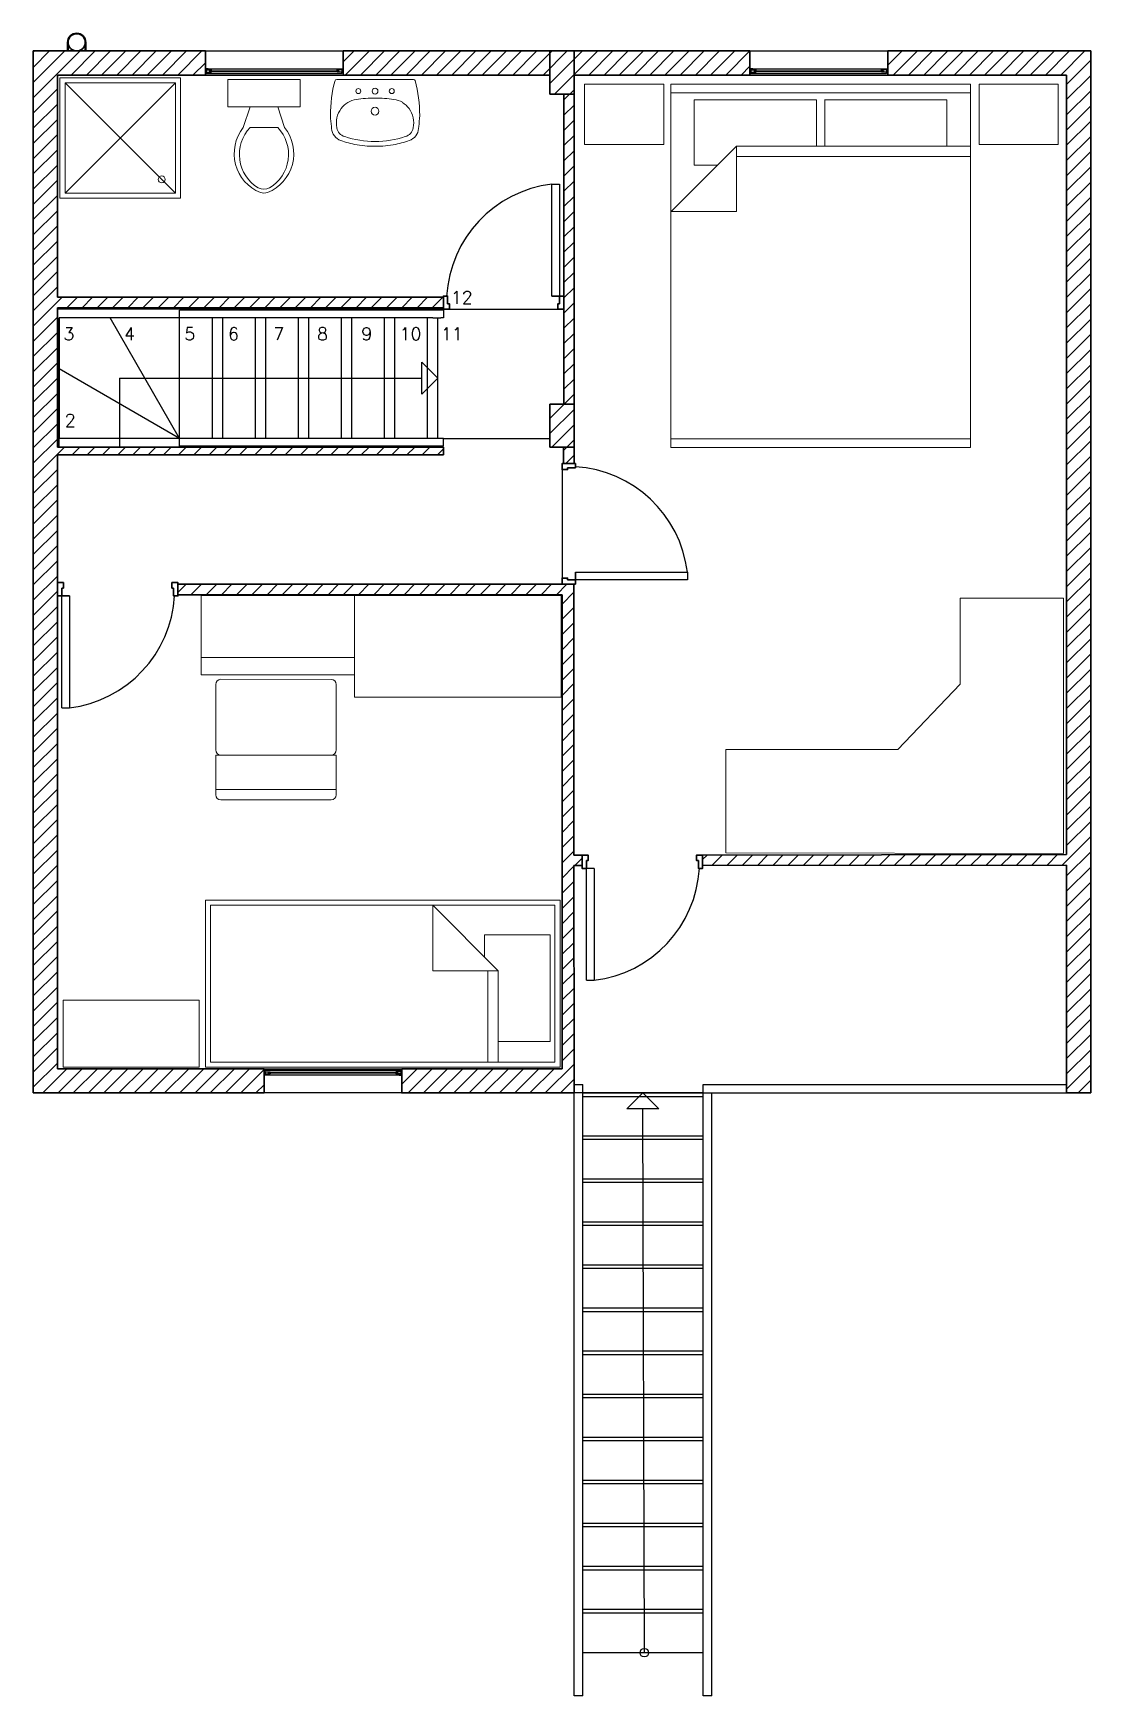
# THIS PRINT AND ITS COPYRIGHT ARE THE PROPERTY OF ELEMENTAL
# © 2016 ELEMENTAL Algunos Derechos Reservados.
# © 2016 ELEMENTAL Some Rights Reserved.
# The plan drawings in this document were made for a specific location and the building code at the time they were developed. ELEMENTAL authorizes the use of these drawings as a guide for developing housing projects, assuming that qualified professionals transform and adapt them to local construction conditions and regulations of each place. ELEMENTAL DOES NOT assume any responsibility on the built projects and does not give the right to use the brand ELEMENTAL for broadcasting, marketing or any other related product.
# Model space of a CAD drawing. Header units: metres. Extents: x -750 to 5274, y -2155 to 4360.
# Drawn here: x -750 to -136, y -2155 to -1190 of the extents above; entities that cross this region are included whole.
import ezdxf

# ---------------------------------------------------------------- set-up
doc = ezdxf.new("R2010")
doc.units = ezdxf.units.M
doc.header["$LTSCALE"] = 5
doc.header["$MEASUREMENT"] = 0
for name, color, linetype, lineweight in [('A-ANNO-SYMB', 3, 'Continuous', 18), ('A-ANNO-TEXT', 3, 'Continuous', 18), ('A-DOOR-FULL', 4, 'Continuous', 25), ('A-ELEV-MBE2', 4, 'Continuous', 25), ('A-FLOR-LEVL', 7, 'Continuous', 35), ('A-FLOR-PATT', 8, 'Continuous', 18), ('A-FURN', 8, 'Continuous', 18), ('A-GLAZ-FULL', 4, 'Continuous', 25), ('A-WALL-FULL', 7, 'Continuous', 35), ('Campitura', 116, 'Continuous', 25), ('Linee sottili', 5, 'Continuous', 25)]:
    doc.layers.add(name, color=color, linetype=linetype, lineweight=lineweight)
doc.styles.add('E-ROMANS', font='romans.shx', dxfattribs={"width": 0.8})

msp = doc.modelspace()

# ---------------------------------------------------------------- hatches: boundary and pattern name
at = {"layer": 'A-FLOR-PATT'}
for points in [[(-648.48, -1210.82), (-648.48, -1210.57), (-650.15, -1210.57), (-650.15, -1213.19), (-648.48, -1213.19), (-648.48, -1212.94), (-649.9, -1212.94), (-649.9, -1210.82)], [(-650.15, -1210.57), (-650.15, -1213.19), (-648.48, -1213.19), (-648.48, -1212.94), (-649.9, -1212.94), (-649.9, -1210.82), (-648.48, -1210.82), (-648.48, -1210.57)], [(-650.15, -1210.57), (-650.15, -1213.19), (-648.48, -1213.19), (-648.48, -1212.94), (-649.9, -1212.94), (-649.9, -1210.82), (-648.48, -1210.82), (-648.48, -1210.57)], [(-650.15, -1210.57), (-650.15, -1213.19), (-648.48, -1213.19), (-648.48, -1212.94), (-649.9, -1212.94), (-649.9, -1210.82), (-648.48, -1210.82), (-648.48, -1210.57)], [(-571.76, -1210.82), (-571.76, -1210.57), (-570.09, -1210.57), (-570.09, -1213.19), (-571.76, -1213.19), (-571.76, -1212.94), (-570.34, -1212.94), (-570.34, -1210.82)], [(-570.1, -1210.57), (-570.1, -1213.19), (-571.76, -1213.19), (-571.76, -1212.94), (-570.35, -1212.94), (-570.35, -1210.82), (-571.76, -1210.82), (-571.76, -1210.57)], [(-570.1, -1210.57), (-570.1, -1213.19), (-571.76, -1213.19), (-571.76, -1212.94), (-570.35, -1212.94), (-570.35, -1210.82), (-571.76, -1210.82), (-571.76, -1210.57)], [(-570.1, -1210.57), (-570.1, -1213.19), (-571.76, -1213.19), (-571.76, -1212.94), (-570.35, -1212.94), (-570.35, -1210.82), (-571.76, -1210.82), (-571.76, -1210.57)], [(-332.3, -1210.82), (-332.3, -1210.57), (-333.96, -1210.57), (-333.96, -1213.19), (-332.3, -1213.19), (-332.3, -1212.94), (-333.71, -1212.94), (-333.71, -1210.82)], [(-333.96, -1210.57), (-333.96, -1213.19), (-332.3, -1213.19), (-332.3, -1212.94), (-333.71, -1212.94), (-333.71, -1210.82), (-332.3, -1210.82), (-332.3, -1210.57)], [(-333.96, -1210.57), (-333.96, -1213.19), (-332.3, -1213.19), (-332.3, -1212.94), (-333.71, -1212.94), (-333.71, -1210.82), (-332.3, -1210.82), (-332.3, -1210.57)], [(-333.96, -1210.57), (-333.96, -1213.19), (-332.3, -1213.19), (-332.3, -1212.94), (-333.71, -1212.94), (-333.71, -1210.82), (-332.3, -1210.82), (-332.3, -1210.57)], [(-255.58, -1210.82), (-255.58, -1210.57), (-253.91, -1210.57), (-253.91, -1213.19), (-255.58, -1213.19), (-255.58, -1212.94), (-254.16, -1212.94), (-254.16, -1210.82)], [(-253.91, -1210.57), (-253.91, -1213.19), (-255.58, -1213.19), (-255.58, -1212.94), (-254.16, -1212.94), (-254.16, -1210.82), (-255.58, -1210.82), (-255.58, -1210.57)], [(-253.91, -1210.57), (-253.91, -1213.19), (-255.58, -1213.19), (-255.58, -1212.94), (-254.16, -1212.94), (-254.16, -1210.82), (-255.58, -1210.82), (-255.58, -1210.57)], [(-253.91, -1210.57), (-253.91, -1213.19), (-255.58, -1213.19), (-255.58, -1212.94), (-254.16, -1212.94), (-254.16, -1210.82), (-255.58, -1210.82), (-255.58, -1210.57)], [(-614.42, -1794.57), (-614.42, -1794.82), (-616.09, -1794.82), (-616.09, -1792.19), (-614.42, -1792.19), (-614.42, -1792.44), (-615.84, -1792.44), (-615.84, -1794.57)], [(-537.6, -1794.57), (-537.6, -1794.82), (-535.93, -1794.82), (-535.93, -1792.19), (-537.6, -1792.19), (-537.6, -1792.44), (-536.18, -1792.44), (-536.18, -1794.57)]]:
    msp.add_hatch(color=256, dxfattribs=at).paths.add_polyline_path(points)
at = {"layer": 'Campitura'}
h = msp.add_hatch(dxfattribs=at)
h.set_pattern_fill('ANSI31', color=256, scale=50)
h.paths.add_polyline_path([(-650.15, -1200.19), (-750.09, -1200.19), (-750.09, -1730.19), (-750.09, -1805.19), (-696.09, -1805.19), (-656.09, -1805.19), (-616.09, -1805.19), (-616.09, -1791.19), (-656.09, -1791.19), (-696.09, -1791.19), (-736.09, -1791.19), (-736.09, -1530.19), (-736.09, -1516.57), (-736.09, -1516.57), (-736.09, -1512.07), (-736.09, -1508.87), (-736.09, -1490.19), (-736.09, -1450.19), (-736.09, -1434.69), (-511.98, -1434.69), (-511.98, -1430.19), (-736.09, -1430.19), (-736.09, -1349.29), (-511.98, -1349.29), (-511.98, -1346.99), (-511.98, -1343.19), (-736.09, -1343.19), (-736.09, -1335.19), (-736.09, -1295.19), (-736.09, -1255.19), (-736.09, -1214.19), (-650.15, -1214.19)])
h.paths.add_polyline_path([(-450.09, -1200.19), (-490.09, -1200.19), (-530.09, -1200.19), (-570.09, -1200.19), (-570.09, -1214.19), (-570.09, -1214.19), (-530.09, -1214.19), (-490.09, -1214.19), (-450.09, -1214.19)])
h.paths.add_polyline_path([(-333.96, -1200.19), (-436.09, -1200.19), (-436.09, -1214.19), (-333.96, -1214.19)])
h.paths.add_polyline_path([(-436.09, -1200.19), (-450.09, -1200.19), (-450.09, -1225.19), (-436.09, -1225.19)])
h.paths.add_polyline_path([(-436.08, -1225.19), (-436.09, -1225.19), (-441.98, -1225.19), (-441.98, -1405.19), (-436.08, -1405.19)])
h.paths.add_polyline_path([(-136.09, -1200.19), (-253.91, -1200.19), (-253.91, -1214.19), (-150.09, -1214.19), (-150.09, -1666.8), (-361.42, -1667.04), (-361.42, -1670.28), (-361.42, -1673.14), (-150.09, -1672.9), (-150.09, -1805.19), (-136.09, -1805.19), (-136.09, -1730.19), (-136.09, -1690.19), (-136.09, -1650.19), (-136.09, -1610.19)])
h.paths.add_polyline_path([(-436.09, -1405.19), (-450.09, -1405.19), (-450.09, -1430.19), (-436.09, -1430.19)])
h.paths.add_polyline_path([(-436.09, -1430.19), (-442.19, -1430.19), (-442.19, -1439.72), (-439.81, -1439.72), (-436.09, -1439.72)])
h.paths.add_polyline_path([(-436.09, -1791.19), (-436.14, -1673.17), (-431.42, -1673.17), (-431.42, -1670.28), (-431.42, -1667.13), (-436.14, -1667.13), (-436.14, -1515.87), (-436.14, -1509.77), (-665.99, -1509.77), (-666.09, -1509.77), (-666.09, -1512.07), (-666.09, -1515.87), (-665.99, -1515.87), (-442.99, -1515.87), (-442.99, -1791.19), (-536.09, -1791.19), (-536.09, -1805.19), (-436.09, -1805.19)])

# ---------------------------------------------------------------- linework, layer by layer
at = {"layer": 'A-ANNO-SYMB'}
msp.add_line((-136.09, -1432.19), (-136.09, -1432.19), dxfattribs=at)
at = {"layer": 'A-DOOR-FULL'}
for p, q in [((-448.98, -1342.49), (-448.98, -1277.49)), ((-448.98, -1277.49), (-444.48, -1277.49)), ((-444.48, -1277.49), (-444.48, -1342.49)), ((-444.48, -1342.49), (-448.98, -1342.49)), ((-448.98, -1342.49), (-444.48, -1342.49)), ((-435.31, -1507.22), (-435.31, -1502.72)), ((-435.31, -1502.72), (-435.31, -1507.22)), ((-435.31, -1502.72), (-370.31, -1502.72)), ((-370.31, -1502.72), (-370.31, -1507.22)), ((-370.31, -1507.22), (-435.31, -1507.22)), ((-733.59, -1516.57), (-729.09, -1516.57)), ((-729.09, -1516.57), (-733.59, -1516.57)), ((-733.59, -1581.57), (-733.59, -1516.57)), ((-729.09, -1516.57), (-729.09, -1581.57)), ((-733.59, -1581.57), (-729.09, -1581.57)), ((-424.42, -1674.78), (-428.92, -1674.78)), ((-428.92, -1739.78), (-428.92, -1674.78)), ((-424.42, -1674.78), (-424.42, -1739.78)), ((-428.92, -1739.78), (-424.42, -1739.78))]:
    msp.add_line(p, q, dxfattribs=at)
for centre, start, end in [((-440.57, -1346.61), 96.93278, 176.61016), ((-439.43, -1511.12), 6.93278, 86.61016), ((-737.49, -1512.45), 276.93278, 356.61016), ((-432.82, -1670.67), 276.93278, 356.61016)]:
    msp.add_arc(centre, 69.63, start, end, dxfattribs=at)
at = {"layer": 'A-ELEV-MBE2'}
for p, q in [((-665.09, -1355.19), (-665.09, -1350.69)), ((-511.98, -1350.69), (-665.09, -1350.69)), ((-665.09, -1355.19), (-665.09, -1350.69)), ((-511.98, -1350.69), (-511.98, -1355.19)), ((-508.48, -1350.19), (-445.48, -1350.19)), ((-705.5, -1355.19), (-735.09, -1355.19)), ((-735.09, -1384.78), (-735.09, -1355.19)), ((-665.09, -1355.19), (-705.5, -1355.19)), ((-665.09, -1425.19), (-705.5, -1355.19)), ((-518.11, -1355.19), (-665.09, -1355.19)), ((-665.09, -1429.69), (-665.09, -1355.19)), ((-646.09, -1425.19), (-646.09, -1355.19)), ((-640.09, -1425.19), (-640.09, -1355.19)), ((-621.09, -1425.19), (-621.09, -1355.19)), ((-615.09, -1425.19), (-615.09, -1355.19)), ((-596.09, -1425.19), (-596.09, -1355.19)), ((-590.09, -1425.19), (-590.09, -1355.19)), ((-571.09, -1425.19), (-571.09, -1355.19)), ((-565.09, -1425.19), (-565.09, -1355.19)), ((-546.09, -1425.19), (-546.09, -1355.19)), ((-540.09, -1425.19), (-540.09, -1355.19)), ((-521.09, -1425.19), (-521.09, -1355.19)), ((-518.11, -1355.19), (-513.49, -1355.19)), ((-515.09, -1425.19), (-515.09, -1355.19)), ((-511.98, -1355.19), (-513.49, -1355.19)), ((-735.09, -1430.19), (-735.09, -1384.78)), ((-665.09, -1425.19), (-735.09, -1384.78)), ((-524.38, -1399.48), (-524.38, -1380.9)), ((-515.09, -1390.19), (-524.38, -1380.9)), ((-700.09, -1390.19), (-524.38, -1390.19)), ((-700.09, -1390.19), (-700.09, -1430.19)), ((-515.09, -1390.19), (-524.38, -1399.48)), ((-665.09, -1425.19), (-735.09, -1425.19)), ((-511.98, -1425.19), (-665.09, -1425.19)), ((-511.98, -1429.69), (-511.98, -1425.19)), ((-511.98, -1425.19), (-450.09, -1425.19)), ((-511.98, -1429.69), (-665.09, -1429.69)), ((-443.01, -1443.22), (-443.01, -1506.22)), ((-436.14, -1800.19), (-431.09, -1800.19)), ((-431.09, -2155.19), (-431.09, -1800.19)), ((-361.09, -2155.19), (-361.09, -1800.19)), ((-361.09, -1800.19), (-150.09, -1800.19)), ((-436.09, -2155.19), (-436.09, -1805.19)), ((-431.09, -1805.19), (-436.09, -1805.19)), ((-396.09, -1805.19), (-405.38, -1814.48)), ((-386.8, -1814.48), (-405.38, -1814.48)), ((-396.09, -1805.19), (-386.8, -1814.48)), ((-395.28, -2130.19), (-396.09, -1814.48)), ((-361.09, -1805.19), (-150.09, -1805.19)), ((-356.09, -2155.19), (-356.09, -1805.19)), ((-361.09, -1830.19), (-431.09, -1830.19)), ((-361.09, -1832.19), (-431.09, -1832.19)), ((-361.09, -1855.19), (-431.09, -1855.19)), ((-361.09, -1857.19), (-431.09, -1857.19)), ((-361.09, -1880.19), (-431.09, -1880.19)), ((-361.09, -1882.19), (-431.09, -1882.19)), ((-361.09, -1905.19), (-431.09, -1905.19)), ((-361.09, -1907.19), (-431.09, -1907.19)), ((-361.09, -1930.19), (-431.09, -1930.19)), ((-361.09, -1932.19), (-431.09, -1932.19)), ((-361.09, -1955.19), (-431.09, -1955.19)), ((-361.09, -1957.19), (-431.09, -1957.19)), ((-361.09, -1980.19), (-431.09, -1980.19)), ((-361.09, -1982.19), (-431.09, -1982.19)), ((-361.09, -2005.19), (-431.09, -2005.19)), ((-361.09, -2007.19), (-431.09, -2007.19)), ((-361.09, -2030.19), (-431.09, -2030.19)), ((-361.09, -2032.19), (-431.09, -2032.19)), ((-361.09, -2055.19), (-431.09, -2055.19)), ((-361.09, -2057.19), (-431.09, -2057.19)), ((-361.09, -2080.19), (-431.09, -2080.19)), ((-361.09, -2082.2), (-431.09, -2082.2)), ((-361.09, -2082.2), (-431.09, -2082.2)), ((-361.09, -2105.2), (-431.09, -2105.2)), ((-361.09, -2107.19), (-431.09, -2107.19)), ((-361.09, -2130.19), (-431.09, -2130.19)), ((-431.09, -2155.19), (-436.09, -2155.19)), ((-356.09, -2155.19), (-361.09, -2155.19))]:
    msp.add_line(p, q, dxfattribs=at)
msp.add_lwpolyline([(-511.98, -1350.19), (-736.09, -1350.19)], dxfattribs=at)
msp.add_circle((-395.29, -2130.19), 2.5, dxfattribs=at)
at = {"layer": 'A-FLOR-LEVL'}
for p, q in [((-650.15, -1200.19), (-750.09, -1200.19)), ((-736.09, -1214.19), (-650.15, -1214.19)), ((-735.09, -1384.78), (-735.09, -1355.19)), ((-735.09, -1425.19), (-735.09, -1384.78)), ((-431.09, -1805.19), (-361.09, -1805.19))]:
    msp.add_line(p, q, dxfattribs=at)
msp.add_lwpolyline([(-511.98, -1349.29), (-736.09, -1349.29)], dxfattribs=at)
at = {"layer": 'A-FURN'}
for p, q in [((-667.59, -1218.69), (-731.59, -1282.69)), ((-667.59, -1282.69), (-731.59, -1218.69)), ((-573.9, -1216.67), (-529.35, -1216.67)), ((-379.89, -1219.46), (-205.89, -1219.46)), ((-379.89, -1430.46), (-379.89, -1219.46)), ((-379.89, -1224.46), (-205.89, -1224.46)), ((-371.47, -1219.46), (-371.47, -1219.46)), ((-205.89, -1219.46), (-205.89, -1430.46)), ((-624.14, -1232.67), (-628.14, -1244.67)), ((-608.14, -1232.67), (-604.14, -1244.67)), ((-608.14, -1244.67), (-624.14, -1244.67)), ((-366.35, -1266.46), (-352.79, -1266.46)), ((-205.89, -1425.46), (-379.89, -1425.46)), ((-205.89, -1430.46), (-379.89, -1430.46)), ((-443.54, -1516.34), (-652.54, -1516.34)), ((-652.54, -1562.34), (-652.54, -1516.34)), ((-563.54, -1562.34), (-563.54, -1516.34)), ((-563.54, -1516.34), (-563.54, -1575.34)), ((-563.54, -1516.34), (-563.54, -1552.34)), ((-443.54, -1575.34), (-443.54, -1516.34)), ((-211.93, -1567.92), (-211.93, -1517.83)), ((-211.93, -1517.83), (-151.93, -1517.83)), ((-151.93, -1517.83), (-151.93, -1666.13)), ((-563.54, -1552.34), (-652.54, -1552.34)), ((-563.54, -1562.34), (-652.54, -1562.34)), ((-644.13, -1568), (-644.13, -1606.03)), ((-577.15, -1565.09), (-641.13, -1565)), ((-574.14, -1606.29), (-574.14, -1568.08)), ((-248.02, -1605.71), (-211.93, -1567.92)), ((-563.54, -1575.34), (-443.54, -1575.34)), ((-644.14, -1609.03), (-574.14, -1609)), ((-644.14, -1609.03), (-644.14, -1629.03)), ((-574.14, -1629), (-574.14, -1609)), ((-348.02, -1665.71), (-348.02, -1605.71)), ((-348.02, -1605.71), (-248.02, -1605.71)), ((-644.14, -1629.03), (-574.14, -1629)), ((-644.14, -1629.03), (-644.13, -1632.03)), ((-574.13, -1632), (-574.14, -1629)), ((-574.14, -1629), (-574.14, -1629)), ((-577.13, -1635), (-641.13, -1635.03)), ((-151.93, -1666.13), (-348.02, -1665.71)), ((-732.74, -1790.24), (-732.74, -1751.24)), ((-732.74, -1751.24), (-653.74, -1751.24)), ((-653.74, -1751.24), (-653.74, -1790.24)), ((-653.74, -1790.24), (-732.74, -1790.24))]:
    msp.add_line(p, q, dxfattribs=at)
at = {"layer": 'A-FURN', "ltscale": 0.1}
for p, q in [((-295.39, -1228.46), (-366.35, -1228.46)), ((-366.35, -1228.46), (-366.35, -1266.46)), ((-295.39, -1255.46), (-295.39, -1228.46)), ((-290.39, -1228.43), (-290.39, -1255.46)), ((-219.6, -1228.46), (-290.39, -1228.46)), ((-219.6, -1255.46), (-219.6, -1228.46)), ((-379.79, -1293.46), (-341.79, -1255.46)), ((-341.79, -1255.46), (-341.79, -1293.46)), ((-205.89, -1255.46), (-341.79, -1255.46)), ((-341.79, -1261.46), (-205.89, -1261.46)), ((-341.79, -1293.46), (-379.79, -1293.46)), ((-518.17, -1696.24), (-480.17, -1734.24)), ((-518.17, -1734.24), (-518.17, -1696.24)), ((-447.17, -1787.24), (-447.17, -1696.24)), ((-444.17, -1790.24), (-444.17, -1693.24)), ((-450.03, -1713.37), (-488.03, -1713.37)), ((-488.03, -1713.37), (-488.03, -1726.37)), ((-450.03, -1775.38), (-450.03, -1713.37)), ((-480.17, -1734.24), (-518.17, -1734.24)), ((-486.17, -1734.24), (-486.17, -1787.24)), ((-480.17, -1787.24), (-480.17, -1734.24)), ((-480.17, -1775.38), (-450.03, -1775.38)), ((-444.17, -1790.24), (-650.17, -1790.24)), ((-447.17, -1787.24), (-647.17, -1787.24))]:
    msp.add_line(p, q, dxfattribs=at)
at = {"layer": 'A-FURN'}
for points in [[(-664.59, -1215.69), (-734.59, -1215.69), (-734.59, -1285.69), (-664.59, -1285.69)], [(-667.59, -1218.69), (-731.59, -1218.69), (-731.59, -1282.69), (-667.59, -1282.69)], [(-595.14, -1232.67), (-595.14, -1216.67), (-637.14, -1216.67), (-637.14, -1232.67)], [(-430, -1219.55), (-384, -1219.55), (-384, -1254.55), (-430, -1254.55), (-430, -1219.55)], [(-200.92, -1219.55), (-154.92, -1219.55), (-154.92, -1254.55), (-200.92, -1254.55), (-200.92, -1219.55)]]:
    msp.add_lwpolyline(points, close=True, dxfattribs=at)
for points in [[(-650.17, -1790.24), (-650.17, -1693.24), (-444.17, -1693.24)], [(-647.17, -1787.24), (-647.17, -1696.24), (-447.17, -1696.24)]]:
    msp.add_lwpolyline(points, dxfattribs=at)
for centre, radius in [((-561.34, -1223.47), 1.46), ((-551.63, -1223.47), 1.7), ((-541.91, -1223.47), 1.46), ((-551.63, -1235.14), 2.24), ((-675.51, -1274.77), 2)]:
    msp.add_circle(centre, radius, dxfattribs=at)
for centre, radius, start, end in [((-503.53, -1237.16), 74.01, 164.51026, 180.42516), ((-573.95, -1217.6), 0.927, 86.84803, 167.03694), ((-529.3, -1217.6), 0.927, 12.96306, 93.15197), ((-599.72, -1237.16), 74.01, 359.57484, 15.48974), ((-560.17, -1241.82), 13.88, 143.69033, 192.31872), ((-560.45, -1241.58), 13.51, 121.46652, 143.80193), ((-559.77, -1243.87), 15.83, 100.00425, 119.26992), ((-551.22, -1309.13), 81.64, 90.28762, 97.95764), ((-552.03, -1309.13), 81.64, 82.04236, 89.71238), ((-544.77, -1249.25), 21.36, 65.00067, 79.11068), ((-542.8, -1241.58), 13.51, 36.19807, 58.53348), ((-543.08, -1241.82), 13.88, 347.68128, 36.30967), ((-609.1, -1259.83), 24.34, 141.46911, 247.97143), ((-607.74, -1260.31), 22.66, 136.36773, 238.94682), ((-623.17, -1259.83), 24.34, 292.02843, 38.53071), ((-624.54, -1260.31), 22.66, 301.05301, 43.63209), ((-489.87, -1233.02), 87.79, 183.06121, 187.26694), ((-568.85, -1244.49), 8.12, 177.36974, 242.47734), ((-567.81, -1244.03), 5.97, 187.22335, 256.69721), ((-535.44, -1244.03), 5.97, 283.30279, 352.77665), ((-534.4, -1244.49), 8.12, 297.52266, 2.63026), ((-613.38, -1233.02), 87.79, 352.73306, 356.93879), ((-555.35, -1210.61), 44.56, 247.22543, 259.36007), ((-551.95, -1199.92), 52.82, 250.95751, 270.35176), ((-552.55, -1201.94), 53.61, 258.12736, 270.98557), ((-551.3, -1199.92), 52.82, 269.64824, 289.04249), ((-550.7, -1201.94), 53.61, 269.01443, 281.87264), ((-547.9, -1210.61), 44.56, 280.63993, 292.77457), ((-616.14, -1272.42), 8, 245.73182, 294.26817), ((-616.14, -1274.67), 8, 254.86053, 285.13947), ((-641.13, -1568), 3, 90.0275, 180.0275), ((-577.14, -1568.09), 3, 0.02721, 90.02721), ((-641.13, -1606.03), 3, 180.0275, 270.0275), ((-577.13, -1606.03), 3, 270.0275, 0.0275), ((-641.13, -1632.03), 3, 180.0275, 270.0275), ((-577.13, -1632), 3, 270.0275, 0.0275)]:
    msp.add_arc(centre, radius, start, end, dxfattribs=at)
at = {"layer": 'A-GLAZ-FULL'}
for p, q in [((-650.15, -1210.57), (-570.09, -1210.57)), ((-648.48, -1210.57), (-650.15, -1210.57)), ((-650.15, -1213.19), (-570.95, -1213.19)), ((-649.9, -1212.94), (-649.9, -1210.82)), ((-648.48, -1212.94), (-649.9, -1212.94)), ((-649.48, -1212.55), (-649.48, -1211.21)), ((-649.48, -1211.21), (-646.56, -1211.21)), ((-649.48, -1212.55), (-646.56, -1212.55)), ((-648.48, -1210.82), (-648.48, -1210.57)), ((-648.48, -1213.19), (-648.48, -1212.94)), ((-647.56, -1211.63), (-572.68, -1211.63)), ((-647.56, -1212.13), (-647.56, -1211.63)), ((-647.56, -1212.13), (-572.68, -1212.13)), ((-646.56, -1211.63), (-646.56, -1211.21)), ((-646.56, -1212.55), (-646.56, -1212.13)), ((-570.76, -1211.21), (-573.68, -1211.21)), ((-573.68, -1211.63), (-573.68, -1211.21)), ((-573.68, -1212.55), (-573.68, -1212.13)), ((-570.76, -1212.55), (-573.68, -1212.55)), ((-572.68, -1211.63), (-572.68, -1212.13)), ((-570.95, -1210.82), (-570.95, -1210.57)), ((-570.95, -1213.19), (-570.95, -1212.94)), ((-570.95, -1212.94), (-570.34, -1212.94)), ((-570.76, -1212.55), (-570.76, -1211.21)), ((-570.34, -1210.82), (-570.34, -1212.94)), ((-570.09, -1210.57), (-570.09, -1213.19)), ((-333.96, -1210.57), (-253.91, -1210.57)), ((-332.3, -1210.57), (-333.96, -1210.57)), ((-333.96, -1213.19), (-254.77, -1213.19)), ((-332.3, -1212.94), (-333.71, -1212.94)), ((-333.3, -1212.55), (-333.3, -1211.21)), ((-333.3, -1211.21), (-330.38, -1211.21)), ((-333.3, -1212.55), (-330.38, -1212.55)), ((-332.3, -1210.82), (-332.3, -1210.57)), ((-332.3, -1213.19), (-332.3, -1212.94)), ((-331.38, -1211.63), (-256.5, -1211.63)), ((-331.38, -1212.13), (-331.38, -1211.63)), ((-331.38, -1212.13), (-256.5, -1212.13)), ((-330.38, -1211.63), (-330.38, -1211.21)), ((-330.38, -1212.55), (-330.38, -1212.13)), ((-254.58, -1211.21), (-257.5, -1211.21)), ((-257.5, -1211.63), (-257.5, -1211.21)), ((-257.5, -1212.55), (-257.5, -1212.13)), ((-254.58, -1212.55), (-257.5, -1212.55)), ((-256.5, -1211.63), (-256.5, -1212.13)), ((-254.77, -1210.82), (-254.77, -1210.57)), ((-254.77, -1213.19), (-254.77, -1212.94)), ((-254.77, -1212.94), (-254.16, -1212.94)), ((-254.58, -1212.55), (-254.58, -1211.21)), ((-254.16, -1210.82), (-254.16, -1212.94)), ((-253.91, -1210.57), (-253.91, -1213.19)), ((-535.93, -1792.19), (-616.09, -1792.19)), ((-616.09, -1794.82), (-616.09, -1792.19)), ((-535.93, -1794.82), (-616.09, -1794.82)), ((-615.84, -1794.57), (-615.84, -1792.44)), ((-615.23, -1792.44), (-615.84, -1792.44)), ((-615.42, -1792.84), (-612.5, -1792.84)), ((-615.42, -1792.84), (-615.42, -1794.17)), ((-615.42, -1794.17), (-612.5, -1794.17)), ((-615.23, -1792.19), (-615.23, -1792.44)), ((-615.23, -1794.57), (-615.23, -1794.82)), ((-538.52, -1793.25), (-613.5, -1793.25)), ((-613.5, -1793.75), (-613.5, -1793.25)), ((-538.52, -1793.75), (-613.5, -1793.75)), ((-612.5, -1792.84), (-612.5, -1793.25)), ((-612.5, -1793.75), (-612.5, -1794.17)), ((-536.6, -1792.84), (-539.52, -1792.84)), ((-539.52, -1792.84), (-539.52, -1793.25)), ((-539.52, -1793.75), (-539.52, -1794.17)), ((-536.6, -1794.17), (-539.52, -1794.17)), ((-538.52, -1793.25), (-538.52, -1793.75)), ((-537.6, -1792.19), (-537.6, -1792.44)), ((-537.6, -1792.44), (-536.18, -1792.44)), ((-537.6, -1794.57), (-537.6, -1794.82)), ((-537.6, -1794.82), (-535.93, -1794.82)), ((-536.6, -1792.84), (-536.6, -1794.17)), ((-536.18, -1792.44), (-536.18, -1794.57)), ((-431.09, -1807.19), (-361.09, -1807.19))]:
    msp.add_line(p, q, dxfattribs=at)
at = {"layer": 'A-WALL-FULL'}
for p, q in [((-730.15, -1195.19), (-730.15, -1200.19)), ((-730.15, -1195.19), (-730.15, -1200.19)), ((-729.85, -1195.19), (-729.85, -1200.19)), ((-729.85, -1200.19), (-729.85, -1195.19)), ((-729.85, -1195.19), (-729.85, -1200.19)), ((-719.85, -1195.19), (-719.85, -1200.19)), ((-719.85, -1195.19), (-719.85, -1200.19)), ((-719.85, -1195.19), (-719.85, -1200.19)), ((-719.55, -1195.19), (-719.55, -1200.19)), ((-719.55, -1195.19), (-719.55, -1200.19)), ((-750.09, -1730.19), (-750.09, -1200.19)), ((-650.15, -1200.19), (-650.15, -1214.19)), ((-530.09, -1200.19), (-570.09, -1200.19)), ((-570.09, -1200.19), (-570.09, -1214.19)), ((-490.09, -1200.19), (-530.09, -1200.19)), ((-450.09, -1200.19), (-490.09, -1200.19)), ((-450.09, -1214.19), (-450.09, -1200.19)), ((-333.96, -1200.19), (-436.09, -1200.19)), ((-333.96, -1200.19), (-333.96, -1214.19)), ((-253.91, -1200.19), (-253.91, -1214.19)), ((-136.09, -1200.19), (-253.91, -1200.19)), ((-136.09, -1200.19), (-136.09, -1610.19)), ((-736.09, -1214.19), (-736.09, -1255.19)), ((-570.09, -1214.19), (-530.09, -1214.19)), ((-530.09, -1214.19), (-490.09, -1214.19)), ((-490.09, -1214.19), (-450.09, -1214.19)), ((-436.09, -1214.19), (-333.96, -1214.19)), ((-150.09, -1214.19), (-253.91, -1214.19)), ((-150.09, -1666.8), (-150.09, -1214.19)), ((-441.98, -1405.19), (-441.98, -1225.19)), ((-436.08, -1405.19), (-436.08, -1225.19)), ((-436.08, -1405.19), (-436.08, -1225.19)), ((-736.09, -1255.19), (-736.09, -1295.19)), ((-736.09, -1295.19), (-736.09, -1335.19)), ((-736.09, -1335.19), (-736.09, -1343.19)), ((-736.09, -1349.29), (-736.09, -1430.19)), ((-736.09, -1430.19), (-511.98, -1430.19)), ((-736.09, -1434.69), (-736.09, -1450.19)), ((-511.98, -1434.69), (-736.09, -1434.69)), ((-511.98, -1430.19), (-511.98, -1434.69)), ((-442.19, -1430.19), (-442.19, -1439.62)), ((-436.09, -1430.19), (-436.09, -1439.72)), ((-736.09, -1450.19), (-736.09, -1490.19)), ((-736.09, -1490.19), (-736.09, -1530.19)), ((-665.99, -1509.77), (-666.09, -1509.77)), ((-436.14, -1509.77), (-665.99, -1509.77)), ((-436.14, -1515.87), (-436.14, -1509.77)), ((-665.99, -1515.87), (-666.09, -1515.87)), ((-442.99, -1515.87), (-665.99, -1515.87)), ((-442.99, -1791.19), (-442.99, -1515.87)), ((-436.14, -1667.13), (-436.14, -1515.87)), ((-736.09, -1530.19), (-736.09, -1791.19)), ((-136.09, -1610.19), (-136.09, -1650.19)), ((-136.09, -1650.19), (-136.09, -1690.19)), ((-436.14, -1667.13), (-429.67, -1667.12)), ((-364.92, -1667.05), (-150.09, -1666.8)), ((-436.09, -1791.19), (-436.14, -1673.17)), ((-431.42, -1673.17), (-436.14, -1673.17)), ((-361.42, -1673.14), (-150.09, -1672.9)), ((-150.09, -1805.19), (-150.09, -1672.9)), ((-136.09, -1690.19), (-136.09, -1730.19)), ((-750.09, -1805.19), (-750.09, -1730.19)), ((-136.09, -1730.19), (-136.09, -1805.19)), ((-696.09, -1791.19), (-736.09, -1791.19)), ((-656.09, -1791.19), (-696.09, -1791.19)), ((-616.09, -1791.19), (-656.09, -1791.19)), ((-616.09, -1805.19), (-616.09, -1791.19)), ((-750.09, -1805.19), (-696.09, -1805.19)), ((-696.09, -1805.19), (-656.09, -1805.19)), ((-656.09, -1805.19), (-616.09, -1805.19)), ((-150.09, -1805.19), (-136.09, -1805.19))]:
    msp.add_line(p, q, dxfattribs=at)
for points in [[(-450.09, -1200.19), (-436.09, -1200.19), (-436.09, -1225.19), (-450.09, -1225.19)], [(-450.09, -1405.19), (-436.09, -1405.19), (-436.09, -1430.19), (-450.09, -1430.19)], [(-450.09, -1405.19), (-436.09, -1405.19), (-436.09, -1430.19), (-450.09, -1430.19)]]:
    msp.add_lwpolyline(points, close=True, dxfattribs=at)
for points in [[(-511.98, -1343.19), (-736.09, -1343.19)], [(-511.98, -1346.99), (-511.98, -1346.99), (-511.98, -1342.49), (-509.48, -1342.49), (-509.48, -1346.99)], [(-509.48, -1346.99), (-508.48, -1346.99), (-508.48, -1350.19), (-511.98, -1350.19), (-511.98, -1346.99)], [(-444.48, -1346.99), (-445.48, -1346.99), (-445.48, -1350.19), (-441.98, -1350.19), (-441.98, -1346.99)], [(-441.98, -1346.99), (-441.98, -1346.99), (-441.98, -1342.49), (-444.48, -1342.49), (-444.48, -1346.99)], [(-439.81, -1442.22), (-439.81, -1443.22), (-443.01, -1443.22), (-443.01, -1439.72), (-439.81, -1439.72)], [(-439.81, -1439.72), (-439.81, -1439.72), (-435.31, -1439.72), (-435.31, -1442.22), (-439.81, -1442.22)], [(-733.59, -1512.07), (-732.59, -1512.07), (-732.59, -1508.87), (-736.09, -1508.87), (-736.09, -1512.07)], [(-736.09, -1512.07), (-736.09, -1512.07), (-736.09, -1516.57), (-733.59, -1516.57), (-733.59, -1512.07)], [(-668.59, -1512.07), (-669.59, -1512.07), (-669.59, -1508.87), (-666.09, -1508.87), (-666.09, -1512.07)], [(-666.09, -1512.07), (-666.09, -1512.07), (-666.09, -1516.57), (-668.59, -1516.57), (-668.59, -1512.07)], [(-439.81, -1507.22), (-439.81, -1506.22), (-443.01, -1506.22), (-443.01, -1509.72), (-439.81, -1509.72)], [(-439.81, -1509.72), (-439.81, -1509.72), (-435.31, -1509.72), (-435.31, -1507.22), (-439.81, -1507.22)], [(-428.92, -1670.28), (-427.92, -1670.28), (-427.92, -1667.12), (-431.42, -1667.12), (-431.42, -1670.28)], [(-363.92, -1670.28), (-364.92, -1670.28), (-364.92, -1667.05), (-361.42, -1667.05), (-361.42, -1670.28)], [(-431.42, -1670.28), (-431.42, -1670.28), (-431.42, -1674.78), (-428.92, -1674.78), (-428.92, -1670.28)], [(-361.42, -1670.28), (-361.42, -1670.28), (-361.42, -1674.78), (-363.92, -1674.78), (-363.92, -1670.28)], [(-436.09, -1791.19), (-436.09, -1805.19), (-536.09, -1805.19), (-536.09, -1791.19), (-442.99, -1791.19)]]:
    msp.add_lwpolyline(points, dxfattribs=at)
msp.add_circle((-724.85, -1195.19), 5, dxfattribs=at)
msp.add_circle((-724.85, -1195.19), 5, dxfattribs=at)
for radius in [5.3, 5.3, 5]:
    msp.add_arc((-724.85, -1195.19), radius, 0, 180, dxfattribs=at)
at = {"layer": 'Linee sottili'}
for p, q in [((-650.15, -1200.19), (-570.09, -1200.19)), ((-333.96, -1200.19), (-253.91, -1200.19)), ((-650.15, -1214.19), (-570.09, -1214.19)), ((-333.96, -1214.19), (-253.91, -1214.19)), ((-616.09, -1791.19), (-536.09, -1791.19)), ((-536.09, -1805.19), (-616.09, -1805.19))]:
    msp.add_line(p, q, dxfattribs=at)

# ---------------------------------------------------------------- texts
at = {"layer": 'A-ANNO-TEXT', "style": 'E-ROMANS'}
msp.add_text('12', height=7.35, dxfattribs=at).set_placement((-507.59, -1346.99))
at = {"layer": 'A-ANNO-TEXT', "ltscale": 0.7, "style": 'E-ROMANS'}
for s, p in [('3', (-732.53, -1368.12)), ('4', (-697.37, -1368.12)), ('5', (-662.33, -1368.12)), ('6', (-636.96, -1368.12)), ('7', (-610.65, -1368.12)), ('8', (-585.28, -1368.12)), ('9', (-559.59, -1368.12)), ('10', (-537.34, -1368.12)), ('11', (-513.34, -1368.12)), ('2', (-731.76, -1418.35))]:
    msp.add_text(s, height=7.35, dxfattribs=at).set_placement(p)

doc.saveas('drawing.dxf')
